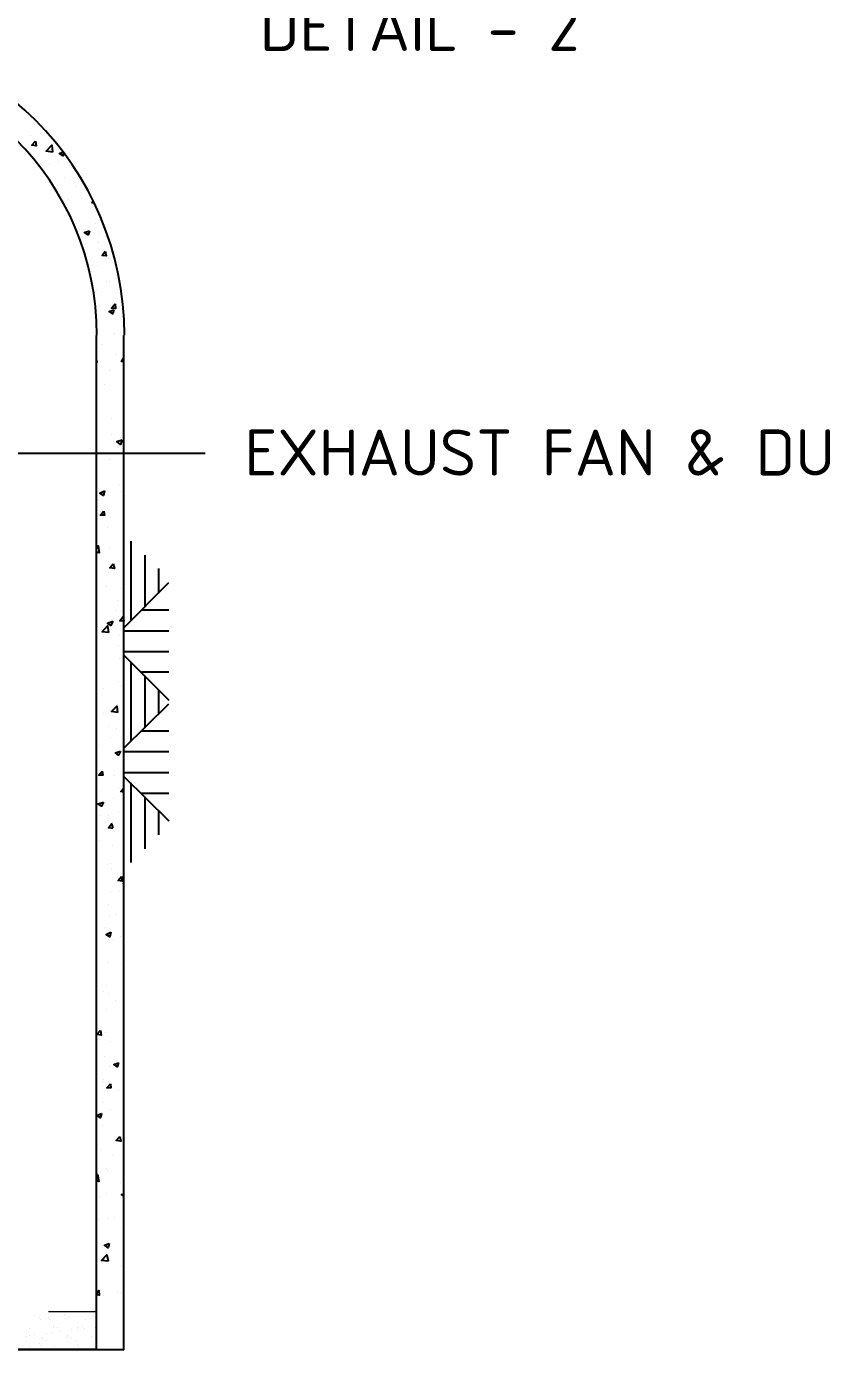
# Model space of a CAD drawing. Header units: inches. Extents: x 0 to 63075, y 0 to 44550.
# Drawn here: x 45788 to 50118, y 32473 to 39655 of the extents above; entities that cross this region are included whole.
import ezdxf

# ---------------------------------------------------------------- set-up
doc = ezdxf.new("R2010")
doc.units = ezdxf.units.IN
doc.header["$MEASUREMENT"] = 0
doc.layers.add('PDF2_Geometry', color=7, linetype='Continuous')
doc.layers.add('PDF_Text', color=7, linetype='Continuous')
doc.styles.add('PDF ISOCPEUR', font='isocpeur.ttf')

# ---------------------------------------------------------------- blocks, each defined once
blk = doc.blocks.new('1693_CROSS')
at = {"layer": 'PDF2_Geometry', "color": 252, "lineweight": 25, "true_color": 0x939598}
for points in [[(-146742.9, -11187.7), (-146742.9, -11187.7)], [(-146708, -11225.8), (-146708, -11225.8)], [(-146730.2, -11286.2), (-146730.2, -11286.2)], [(-146552.3, -11384.7), (-146555.4, -11397.4), (-146574.5, -11384.7), (-146558.6, -11378.3)], [(-146628.5, -11445.1), (-146628.5, -11445.1)], [(-146580.9, -11426), (-146580.9, -11426)], [(-146533.2, -11432.4), (-146533.2, -11432.4)], [(-146612.6, -11549.9), (-146612.6, -11549.9)], [(-146549.1, -11515), (-146549.1, -11515)], [(-146523.7, -11632.6), (-146523.7, -11632.6)], [(-146488.7, -11565.8), (-146488.7, -11565.8)], [(-146453.7, -11629.4), (-146453.7, -11629.4)], [(-146552.3, -11642.1), (-146552.3, -11642.1)], [(-146390.2, -11651.6), (-146396.5, -11651.6), (-146393.4, -11645.3)], [(-146377.5, -11766), (-146377.5, -11766)], [(-146358.4, -11740.6), (-146358.4, -11740.6)], [(-146450.6, -11832.8), (-146450.6, -11832.8)], [(-146355.2, -11820.1), (-146355.2, -11820.1)], [(-146323.4, -11832.8), (-146323.4, -11832.8)], [(-146364.8, -11867.7), (-146364.8, -11867.7)], [(-146310.7, -11953.5), (-146310.7, -11953.5)], [(-146399.7, -12026.6), (-146399.7, -12026.6)], [(-146393.4, -11994.9), (-146393.4, -11994.9)], [(-146367.9, -11994.9), (-146367.9, -11994.9)], [(-146374.3, -12122), (-146374.3, -12122)], [(-146317.1, -12077.5), (-146317.1, -12077.5)], [(-146301.2, -12077.5), (-146301.2, -12077.5)], [(-146377.5, -12249.1), (-146377.5, -12249.1)], [(-146377.5, -12249.1), (-146377.5, -12249.1)], [(-146272.6, -12230), (-146272.6, -12230)], [(-146269.4, -12220.5), (-146269.4, -12220.5)], [(-152530, -12373), (-152530, -17877.3), (-146224.9, -17877.3), (-146224.9, -12373)], [(-152380.7, -12373), (-152380.7, -17877.3), (-146374.3, -17877.3), (-146374.3, -12373)], [(-146371.1, -12373), (-146371.1, -12373)], [(-146345.7, -12423.9), (-146345.7, -12423.9)], [(-146275.8, -12360.3), (-146275.8, -12360.3)], [(-146266.2, -12474.7), (-146266.2, -12474.7)], [(-146224.9, -12512.9), (-146237.6, -12512.9), (-146224.9, -12493.8)], [(-146231.3, -12490.6), (-146231.3, -12490.6)], [(-146374.3, -12509.7), (-146371.1, -12509.7), (-146374.3, -12522.4)], [(-146301.2, -12560.5), (-146301.2, -12560.5)], [(-146329.8, -12640), (-146329.8, -12640)], [(-146291.7, -12821.1), (-146291.7, -12821.1)], [(-146291.7, -12910.1), (-146291.7, -12910.1)], [(-146367.9, -13015), (-146367.9, -13015)], [(-146304.4, -13043.6), (-146304.4, -13043.6)], [(-146294.8, -13046.8), (-146294.8, -13046.8)], [(-146250.4, -13180.2), (-146250.4, -13180.2)], [(-146361.6, -13262.9), (-146361.6, -13262.9)], [(-146237.6, -13218.4), (-146237.6, -13218.4)], [(-146333, -13326.4), (-146329.8, -13348.7), (-146352, -13348.7), (-146336.2, -13326.4)], [(-146352, -13329.6), (-146352, -13329.6)], [(-146313.9, -13412.2), (-146313.9, -13412.2)], [(-146228.1, -13491.7), (-146228.1, -13491.7)], [(-146186.8, -13488.5), (-146186.8, -13920.7)], [(-146374.3, -13526.6), (-146364.8, -13513.9), (-146358.4, -13552.1), (-146374.3, -13548.9)], [(-146304.4, -13526.6), (-146304.4, -13526.6)], [(-146110.5, -13564.8), (-146110.5, -13844.4)], [(-146310.7, -13599.7), (-146310.7, -13599.7)], [(-146231.3, -13618.8), (-146231.3, -13618.8)], [(-146037.4, -13637.9), (-146037.4, -13771.3)], [(-146307.6, -13660.1), (-146307.6, -13660.1)], [(-146224.9, -13958.8), (-145980.2, -13714.1)], [(-146317.1, -13736.4), (-146317.1, -13736.4)], [(-146237.6, -13745.9), (-146237.6, -13745.9)], [(-146259.9, -13809.5), (-146259.9, -13809.5)], [(-146272.6, -13866.7), (-146272.6, -13866.7)], [(-146240.8, -13873), (-146240.8, -13873)], [(-145980.2, -13863.5), (-146129.6, -13863.5)], [(-146247.2, -14000.2), (-146247.2, -14000.2)], [(-145980.2, -13977.9), (-146224.9, -13977.9)], [(-146374.3, -14019.2), (-146374.3, -14019.2)], [(-146336.2, -14006.5), (-146336.2, -14006.5)], [(-146304.4, -14009.7), (-146304.4, -14009.7)], [(-146253.5, -14057.4), (-146253.5, -14057.4)], [(-146250.4, -14124.1), (-146250.4, -14124.1)], [(-146231.3, -14136.8), (-146231.3, -14136.8)], [(-145980.2, -14089.1), (-146224.9, -14089.1)], [(-146224.9, -14108.2), (-145980.2, -14352.9)], [(-146186.8, -14146.3), (-146186.8, -14575.4)], [(-145980.2, -14200.4), (-146129.6, -14200.4)], [(-146110.5, -14219.4), (-146110.5, -14502.3)], [(-146333, -14286.2), (-146333, -14286.2)], [(-146256.7, -14251.2), (-146256.7, -14251.2)], [(-146237.6, -14273.5), (-146237.6, -14273.5)], [(-146037.4, -14295.7), (-146037.4, -14426)], [(-146336.2, -14426), (-146336.2, -14426)], [(-146282.1, -14403.8), (-146282.1, -14403.8)], [(-146259.9, -14378.3), (-146259.9, -14378.3)], [(-146224.9, -14613.5), (-145980.2, -14372)], [(-146307.6, -14492.7), (-146307.6, -14492.7)], [(-146266.2, -14505.5), (-146266.2, -14505.5)], [(-146294.8, -14556.3), (-146294.8, -14556.3)], [(-145980.2, -14521.3), (-146129.6, -14521.3)], [(-146358.4, -14597.6), (-146358.4, -14597.6)], [(-146269.4, -14632.6), (-146269.4, -14632.6)], [(-145980.2, -14632.6), (-146224.9, -14632.6)], [(-146275.8, -14759.7), (-146275.8, -14759.7)], [(-145980.2, -14747), (-146224.9, -14747)], [(-146224.9, -14766), (-145980.2, -15007.6)], [(-146352, -14842.3), (-146352, -14842.3)], [(-146253.5, -14826.4), (-146253.5, -14826.4)], [(-146224.9, -14851.9), (-146240.8, -14848.7), (-146224.9, -14829.6)], [(-146228.1, -14801), (-146228.1, -14801)], [(-146186.8, -14801), (-146186.8, -15233.2)], [(-145980.2, -14858.2), (-146129.6, -14858.2)], [(-146279, -14886.8), (-146279, -14886.8)], [(-146110.5, -14877.3), (-146110.5, -15160.1)], [(-146352, -14975.8), (-146352, -14975.8)], [(-146307.6, -14975.8), (-146307.6, -14975.8)], [(-146304.4, -14994.9), (-146304.4, -14994.9)], [(-146256.7, -14963.1), (-146256.7, -14963.1)], [(-146037.4, -14953.5), (-146037.4, -15083.8)], [(-146285.3, -15048.9), (-146307.6, -15045.7), (-146291.7, -15023.5), (-146285.3, -15045.7)], [(-146285.3, -15013.9), (-146285.3, -15013.9)], [(-146358.4, -15115.6), (-146358.4, -15115.6)], [(-146288.5, -15141), (-146288.5, -15141)], [(-146313.9, -15245.9), (-146313.9, -15245.9)], [(-146298, -15239.6), (-146298, -15239.6)], [(-146291.7, -15268.2), (-146291.7, -15268.2)], [(-146224.9, -15271.3), (-146224.9, -15271.3)], [(-146224.9, -15347.6), (-146228.1, -15347.6), (-146224.9, -15344.4)], [(-146298, -15395.3), (-146298, -15395.3)], [(-146250.4, -15392.1), (-146250.4, -15392.1)], [(-146307.6, -15458.8), (-146307.6, -15458.8)], [(-146301.2, -15522.4), (-146301.2, -15522.4)], [(-146272.6, -15516), (-146272.6, -15516)], [(-146326.6, -15586), (-146326.6, -15586)], [(-146307.6, -15649.5), (-146307.6, -15649.5)], [(-146279, -15652.7), (-146279, -15652.7)], [(-146244, -15636.8), (-146244, -15636.8)], [(-146374.3, -15665.4), (-146374.3, -15665.4)], [(-146310.7, -15776.6), (-146310.7, -15776.6)], [(-146234.5, -15783), (-146234.5, -15783)], [(-146336.2, -15935.5), (-146336.2, -15935.5)], [(-146317.1, -15903.8), (-146317.1, -15903.8)], [(-146310.7, -15941.9), (-146310.7, -15941.9)], [(-146272.6, -15983.2), (-146272.6, -15983.2)], [(-146320.3, -16030.9), (-146320.3, -16030.9)], [(-146326.6, -16158), (-146326.6, -16158)], [(-146348.9, -16177.1), (-146348.9, -16177.1)], [(-146294.8, -16202.5), (-146294.8, -16202.5)], [(-146329.8, -16285.1), (-146329.8, -16285.1)], [(-146301.2, -16342.3), (-146301.2, -16342.3)], [(-146342.5, -16421.8), (-146342.5, -16421.8)], [(-146336.2, -16409.1), (-146336.2, -16409.1)], [(-146310.7, -16424.9), (-146310.7, -16424.9)], [(-146256.7, -16472.6), (-146256.7, -16472.6)], [(-146339.3, -16536.2), (-146339.3, -16536.2)], [(-146294.8, -16574.3), (-146294.8, -16574.3)], [(-146355.2, -16622), (-146355.2, -16622)], [(-146342.5, -16663.3), (-146342.5, -16663.3)], [(-146367.9, -16768.2), (-146367.9, -16768.2)], [(-146348.9, -16790.4), (-146348.9, -16790.4)], [(-146288.5, -16822.2), (-146288.5, -16822.2)], [(-146374.3, -16936.6), (-146367.9, -16927.1), (-146361.6, -16965.2), (-146374.3, -16962)], [(-146352, -16917.5), (-146352, -16917.5)], [(-146317.1, -16892.1), (-146317.1, -16892.1)], [(-146313.9, -16904.8), (-146313.9, -16904.8)], [(-146240.8, -16971.6), (-146240.8, -16971.6)], [(-146358.4, -17044.7), (-146358.4, -17044.7)], [(-146320.3, -17028.8), (-146320.3, -17028.8)], [(-146224.9, -17044.7), (-146237.6, -17035.1), (-146224.9, -17031.9)], [(-146313.9, -17165.4), (-146313.9, -17165.4)], [(-146275.8, -17162.2), (-146275.8, -17162.2)], [(-146361.6, -17171.8), (-146361.6, -17171.8)], [(-146234.5, -17219.4), (-146234.5, -17219.4)], [(-146367.9, -17298.9), (-146367.9, -17298.9)], [(-146371.1, -17426), (-146371.1, -17426)], [(-146313.9, -17387.9), (-146313.9, -17387.9)], [(-146237.6, -17429.2), (-146237.6, -17429.2)], [(-146374.3, -17572.2), (-146361.6, -17556.3), (-146358.4, -17581.7), (-146374.3, -17578.6)], [(-146336.2, -17581.7), (-146336.2, -17581.7)], [(-146259.9, -17562.7), (-146259.9, -17562.7)], [(-146240.8, -17569), (-146240.8, -17569)], [(-146377.5, -17877.3), (-152383.8, -17877.3)]]:
    blk.add_lwpolyline(points, dxfattribs=at)
for points in [[(-146704.8, -11318), (-146701.6, -11343.4), (-146723.9, -11340.2)], [(-146612.6, -11378.3), (-146647.6, -11372), (-146615.8, -11340.2)], [(-146412.4, -11804.2), (-146418.8, -11826.4), (-146437.9, -11813.7)], [(-146326.6, -11915.4), (-146320.3, -11940.8), (-146342.5, -11937.7)], [(-146272.6, -12201.4), (-146269.4, -12226.8), (-146291.7, -12223.7)], [(-146279, -12233.2), (-146285.3, -12255.5), (-146304.4, -12242.7)], [(-146234.5, -12938.7), (-146244, -12964.1), (-146263.1, -12948.2)], [(-146329.8, -13215.2), (-146336.2, -13240.6), (-146355.2, -13227.9)], [(-146282.1, -13612.4), (-146275.8, -13637.9), (-146301.2, -13634.7)], [(-146285.3, -13923.9), (-146294.8, -13946.1), (-146313.9, -13933.4)], [(-146228.1, -13898.5), (-146224.9, -13923.9), (-146247.2, -13920.7)], [(-146307.6, -13984.3), (-146342.5, -13981.1), (-146313.9, -13949.3)], [(-146259.9, -14419.6), (-146291.7, -14413.3), (-146263.1, -14384.7)], [(-146244, -14629.4), (-146253.5, -14651.6), (-146269.4, -14638.9)], [(-146342.5, -14737.4), (-146339.3, -14759.7), (-146361.6, -14759.7)], [(-146336.2, -14905.9), (-146345.7, -14928.1), (-146364.8, -14915.4)], [(-146237.6, -15309.5), (-146234.5, -15334.9), (-146256.7, -15331.7)], [(-146294.8, -15611.4), (-146301.2, -15636.8), (-146320.3, -15624.1)], [(-146352, -16145.3), (-146348.9, -16170.7), (-146371.1, -16167.5)], [(-146253.5, -16320.1), (-146259.9, -16342.3), (-146279, -16329.6)], [(-146298, -16434.5), (-146294.8, -16456.7), (-146317.1, -16456.7)], [(-146345.7, -16596.6), (-146352, -16618.8), (-146371.1, -16606.1)], [(-146247.2, -16720.5), (-146240.8, -16745.9), (-146266.2, -16742.7)], [(-146304.4, -17302.1), (-146310.7, -17324.3), (-146329.8, -17311.6)], [(-146310.7, -17397.4), (-146345.7, -17394.2), (-146317.1, -17362.4)]]:
    blk.add_lwpolyline(points, close=True, dxfattribs=at)
at = {"layer": 'PDF2_Geometry', "lineweight": 25}
blk.add_lwpolyline([(-147555.7, -12533.8), (-146875.6, -13010.5), (-145782.4, -13010.5)], dxfattribs=at)
at = {"layer": 'PDF2_Geometry', "color": 252, "lineweight": 18, "true_color": 0x939598}
for points in [[(-146708, -17689.8), (-146708, -17689.8)], [(-146685.7, -17702.5), (-146685.7, -17702.5)], [(-146676.2, -17715.2), (-146676.2, -17715.2)], [(-146634.9, -17670.7), (-146374.3, -17670.7), (-146374.3, -17877.3), (-146634.9, -17877.3)], [(-146634.9, -17705.7), (-146634.9, -17705.7)], [(-146628.5, -17715.2), (-146628.5, -17715.2)], [(-146549.1, -17689.8), (-146549.1, -17689.8)], [(-146539.5, -17708.8), (-146539.5, -17708.8)], [(-146526.8, -17702.5), (-146526.8, -17702.5)], [(-146431.5, -17712), (-146431.5, -17712)], [(-146406.1, -17708.8), (-146406.1, -17708.8)], [(-146390.2, -17689.8), (-146390.2, -17689.8)], [(-146752.5, -17804.2), (-146752.5, -17804.2)], [(-146739.8, -17762.9), (-146739.8, -17762.9)], [(-146736.6, -17801), (-146736.6, -17801)], [(-146711.2, -17797.8), (-146711.2, -17797.8)], [(-146644.4, -17788.3), (-146644.4, -17788.3)], [(-146615.8, -17785.1), (-146615.8, -17785.1)], [(-146606.3, -17753.3), (-146606.3, -17753.3)], [(-146606.3, -17759.7), (-146606.3, -17759.7)], [(-146584, -17756.5), (-146584, -17756.5)], [(-146574.5, -17778.8), (-146574.5, -17778.8)], [(-146536.4, -17807.4), (-146536.4, -17807.4)], [(-146533.2, -17801), (-146533.2, -17801)], [(-146523.7, -17810.5), (-146523.7, -17810.5)], [(-146507.8, -17769.2), (-146507.8, -17769.2)], [(-146479.2, -17766.1), (-146479.2, -17766.1)], [(-146476, -17759.7), (-146476, -17759.7)], [(-146450.6, -17750.2), (-146450.6, -17750.2)], [(-146437.9, -17762.9), (-146437.9, -17762.9)], [(-146402.9, -17807.4), (-146402.9, -17807.4)], [(-146380.6, -17756.5), (-146380.6, -17756.5)], [(-146736.6, -17861.4), (-146736.6, -17861.4)], [(-146685.7, -17845.5), (-146685.7, -17845.5)], [(-146676.2, -17855), (-146676.2, -17855)], [(-146673, -17813.7), (-146673, -17813.7)], [(-146666.7, -17816.9), (-146666.7, -17816.9)], [(-146644.4, -17829.6), (-146644.4, -17829.6)], [(-146603.1, -17858.2), (-146603.1, -17858.2)], [(-146507.8, -17816.9), (-146507.8, -17816.9)], [(-146485.5, -17829.6), (-146485.5, -17829.6)], [(-146479.2, -17851.9), (-146479.2, -17851.9)], [(-146472.8, -17858.2), (-146472.8, -17858.2)]]:
    blk.add_lwpolyline(points, dxfattribs=at)
at = {"layer": 'PDF2_Geometry', "color": 252, "lineweight": 25, "true_color": 0x939598}
for radius in [1651, 1501.6]:
    blk.add_arc((-147872.7, -12371.4), radius, 0.0055, 90, dxfattribs=at)
at = {"layer": 'PDF_Text', "insert": (-145570.7, -13133.4), "char_height": 250, "attachment_point": 7, "style": 'PDF ISOCPEUR'}
blk.add_mtext('EXHAUST FAN & DUCT', dxfattribs=at)

msp = doc.modelspace()

# ---------------------------------------------------------------- block references
msp.add_blockref('1693_CROSS', (192541.7, 50350.5))

# ---------------------------------------------------------------- texts
at = {"layer": 'PDF_Text', "insert": (47055.4, 39522), "char_height": 250, "attachment_point": 7, "style": 'PDF ISOCPEUR'}
msp.add_mtext('DUCT SUSPENSION\\PDETAIL - 2', dxfattribs=at)

doc.saveas('drawing.dxf')
